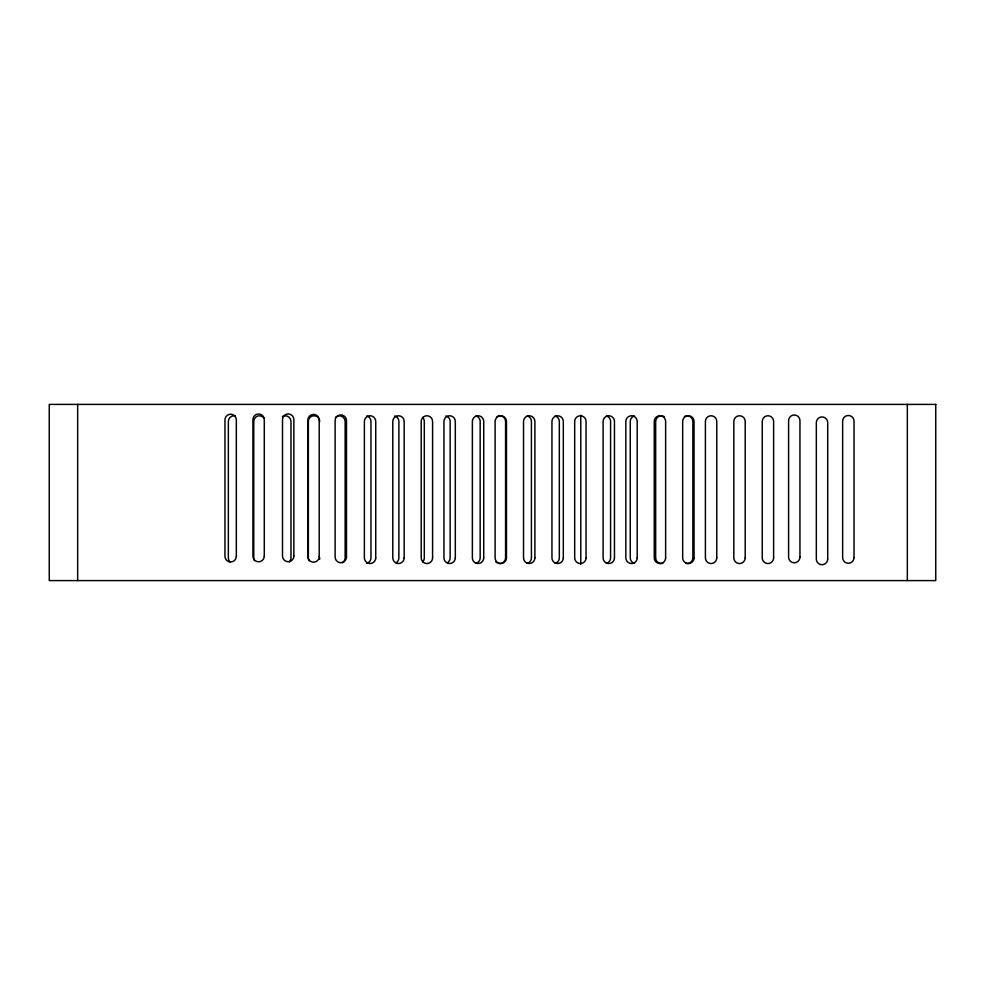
<?xml version="1.0" encoding="UTF-8"?>
<svg xmlns="http://www.w3.org/2000/svg" width="985" height="985" viewBox="0 0 985 985"><rect width="100%" height="100%" fill="white"/><g stroke="black" fill="none" stroke-linecap="round" stroke-linejoin="round"><path stroke-width="1.48" d="M907.333 404.404L907.333 580.596M580.781 415.153L580.781 564.159M77.667 404.404L77.667 580.596M254.524 560.711A5.688 5.688 0 0 1 253.761 557.867L253.761 421.457A5.688 5.688 0 0 1 264.374 418.613M230.01 561.881A5.688 5.688 0 0 1 228.348 557.867L228.348 421.457A5.688 5.688 0 0 1 235.501 415.965M282.436 416.532A5.688 5.688 0 0 1 290.969 421.457L290.969 557.867A5.688 5.688 0 0 1 289.307 561.881M319.719 557.867A5.688 5.688 0 0 1 319.522 559.332M309.105 560.711A5.688 5.688 0 0 1 308.354 557.867L308.354 421.457A5.688 5.688 0 0 1 314.03 415.769A5.688 5.688 0 0 1 319.719 421.457M335.429 417.431A5.688 5.688 0 0 1 345.132 421.457L345.132 557.867A5.688 5.688 0 0 1 342.287 562.792M366.752 415.965A5.688 5.688 0 0 1 370.963 421.457L370.963 557.867A5.688 5.688 0 0 1 366.752 563.358M394.665 415.965A5.688 5.688 0 0 1 398.888 421.457L398.888 557.867A5.688 5.688 0 0 1 396.044 562.792M422.639 417.431A5.688 5.688 0 0 1 424.301 421.457L424.301 557.867A5.688 5.688 0 0 1 422.639 561.881M445.922 415.965A5.688 5.688 0 0 1 450.133 421.457L450.133 557.867A5.688 5.688 0 0 1 447.288 562.792M475.952 415.965A5.688 5.688 0 0 1 480.163 421.457L480.163 557.867A5.688 5.688 0 0 1 475.952 563.358M497.056 416.532A5.688 5.688 0 0 1 505.576 421.457L505.576 557.867A5.688 5.688 0 0 1 498.422 563.358M497.056 562.792A5.688 5.688 0 0 1 495.874 561.881M527.197 415.965A5.688 5.688 0 0 1 531.42 421.457L531.42 557.867A5.688 5.688 0 0 1 527.197 563.358M555.121 415.965A5.688 5.688 0 0 1 559.332 421.457L559.332 557.867A5.688 5.688 0 0 1 555.121 563.358M606.366 415.965A5.688 5.688 0 0 1 610.577 421.457L610.577 557.867A5.688 5.688 0 0 1 606.366 563.358M634.463 563.358A5.688 5.688 0 0 1 630.252 557.867L630.252 421.457A5.688 5.688 0 0 1 634.463 415.965M662.819 563.358A5.688 5.688 0 0 1 655.665 557.867L655.665 421.457A5.688 5.688 0 0 1 664.198 416.532M684.341 416.532A5.688 5.688 0 0 1 692.874 421.457L692.874 557.867A5.688 5.688 0 0 1 685.72 563.358M935.75 404.404L49.25 404.404L49.25 580.596L935.75 580.596L935.75 404.404M854.02 557.584L854.02 421.174A5.688 5.688 0 0 0 848.331 415.485A5.688 5.688 0 0 0 842.643 421.174L842.643 557.584A5.688 5.688 0 0 0 848.331 563.272A5.688 5.688 0 0 0 854.02 557.584M827.708 559.037L827.708 422.627A5.688 5.688 0 0 0 822.019 416.938A5.688 5.688 0 0 0 816.331 422.627L816.331 559.037A5.688 5.688 0 0 0 822.019 564.713A5.688 5.688 0 0 0 827.708 559.037M799.955 557.091L799.955 420.681A5.688 5.688 0 0 0 794.279 414.993A5.688 5.688 0 0 0 788.591 420.681L788.591 557.091A5.688 5.688 0 0 0 794.279 562.78A5.688 5.688 0 0 0 799.955 557.091M773.619 557.867L773.619 421.457A5.688 5.688 0 0 0 767.931 415.769A5.688 5.688 0 0 0 762.242 421.457L762.242 557.867A5.688 5.688 0 0 0 767.931 563.543A5.688 5.688 0 0 0 773.619 557.867M745.202 557.867L745.202 421.457A5.688 5.688 0 0 0 739.513 415.769A5.688 5.688 0 0 0 733.825 421.457L733.825 557.867A5.688 5.688 0 0 0 739.513 563.543A5.688 5.688 0 0 0 745.202 557.867M716.772 557.867L716.772 421.457A5.688 5.688 0 0 0 711.096 415.769A5.688 5.688 0 0 0 705.408 421.457L705.408 557.867A5.688 5.688 0 0 0 711.096 563.543A5.688 5.688 0 0 0 716.772 557.867M694.043 557.867L694.043 421.457A5.688 5.688 0 0 0 688.355 415.769A5.688 5.688 0 0 0 682.679 421.457L682.679 557.867A5.688 5.688 0 0 0 688.355 563.543A5.688 5.688 0 0 0 694.043 557.867M665.626 557.867L665.626 421.457A5.688 5.688 0 0 0 659.938 415.769A5.688 5.688 0 0 0 654.249 421.457L654.249 557.867A5.688 5.688 0 0 0 659.938 563.543A5.688 5.688 0 0 0 665.626 557.867M637.196 557.867L637.196 421.457A5.688 5.688 0 0 0 631.52 415.769A5.688 5.688 0 0 0 625.832 421.457L625.832 557.867A5.688 5.688 0 0 0 631.52 563.543A5.688 5.688 0 0 0 637.196 557.867M614.468 557.867L614.468 421.457A5.688 5.688 0 0 0 608.779 415.769A5.688 5.688 0 0 0 603.103 421.457L603.103 557.867A5.688 5.688 0 0 0 608.779 563.543A5.688 5.688 0 0 0 614.468 557.867M586.05 557.867L586.05 421.457A5.688 5.688 0 0 0 580.362 415.769A5.688 5.688 0 0 0 574.686 421.457L574.686 557.867A5.688 5.688 0 0 0 580.362 563.543A5.688 5.688 0 0 0 586.05 557.867M563.309 557.867L563.309 421.457A5.688 5.688 0 0 0 557.633 415.769A5.688 5.688 0 0 0 551.945 421.457L551.945 557.867A5.688 5.688 0 0 0 557.633 563.543A5.688 5.688 0 0 0 563.309 557.867M534.892 557.867L534.892 421.457A5.688 5.688 0 0 0 529.204 415.769A5.688 5.688 0 0 0 523.527 421.457L523.527 557.867A5.688 5.688 0 0 0 529.204 563.543A5.688 5.688 0 0 0 534.892 557.867M506.475 557.867L506.475 421.457A5.688 5.688 0 0 0 500.786 415.769A5.688 5.688 0 0 0 495.11 421.457L495.11 557.867A5.688 5.688 0 0 0 500.786 563.543A5.688 5.688 0 0 0 506.475 557.867M483.733 557.867L483.733 421.457A5.688 5.688 0 0 0 478.057 415.769A5.688 5.688 0 0 0 472.369 421.457L472.369 557.867A5.688 5.688 0 0 0 478.057 563.543A5.688 5.688 0 0 0 483.733 557.867M455.316 557.867L455.316 421.457A5.688 5.688 0 0 0 449.64 415.769A5.688 5.688 0 0 0 443.952 421.457L443.952 557.867A5.688 5.688 0 0 0 449.64 563.543A5.688 5.688 0 0 0 455.316 557.867M432.587 557.867L432.587 421.457A5.688 5.688 0 0 0 426.899 415.769A5.688 5.688 0 0 0 421.211 421.457L421.211 557.867A5.688 5.688 0 0 0 426.899 563.543A5.688 5.688 0 0 0 432.587 557.867M404.17 557.867L404.17 421.457A5.688 5.688 0 0 0 398.482 415.769A5.688 5.688 0 0 0 392.793 421.457L392.793 557.867A5.688 5.688 0 0 0 398.482 563.543A5.688 5.688 0 0 0 404.17 557.867M375.741 557.867L375.741 421.457A5.688 5.688 0 0 0 370.065 415.769A5.688 5.688 0 0 0 364.376 421.457L364.376 557.867A5.688 5.688 0 0 0 370.065 563.543A5.688 5.688 0 0 0 375.741 557.867M346.486 557.005L346.486 420.595A5.688 5.688 0 0 0 340.798 414.919A5.688 5.688 0 0 0 335.122 420.595L335.122 557.005A5.688 5.688 0 0 0 340.798 562.694A5.688 5.688 0 0 0 346.486 557.005M319.214 556.525L319.214 420.102A5.688 5.688 0 0 0 313.538 414.426A5.688 5.688 0 0 0 307.849 420.102L307.849 556.525A5.688 5.688 0 0 0 313.538 562.201A5.688 5.688 0 0 0 319.214 556.525M293.862 556.033L293.862 419.622A5.688 5.688 0 0 0 288.186 413.934A5.688 5.688 0 0 0 282.498 419.622L282.498 556.033A5.688 5.688 0 0 0 288.186 561.721A5.688 5.688 0 0 0 293.862 556.033M264.288 556.094L264.288 419.684A5.688 5.688 0 0 0 258.612 414.008A5.688 5.688 0 0 0 252.923 419.684L252.923 556.094A5.688 5.688 0 0 0 258.612 561.782A5.688 5.688 0 0 0 264.288 556.094M236.326 556.291L236.326 419.881A5.688 5.688 0 0 0 230.638 414.192A5.688 5.688 0 0 0 224.962 419.881L224.962 556.291A5.688 5.688 0 0 0 230.638 561.967A5.688 5.688 0 0 0 236.326 556.291"/></g></svg>
